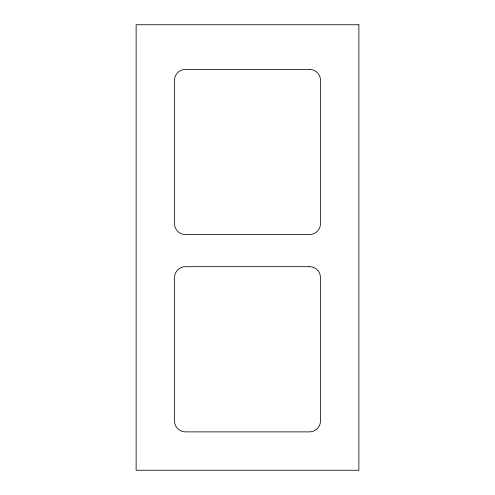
<?xml version="1.0" encoding="UTF-8"?>
<svg xmlns="http://www.w3.org/2000/svg" width="495" height="495" viewBox="0 0 495 495"><rect width="100%" height="100%" fill="white"/><g stroke="black" fill="none" stroke-linecap="round" stroke-linejoin="round"><path stroke-width="0.74" d="M358.875 24.75L136.125 24.75L136.125 470.25L358.875 470.25L358.875 24.75M309.548 69.368L185.452 69.368A10.964 10.964 0 0 0 174.494 80.326L174.494 223.604A10.964 10.964 0 0 0 185.452 234.562L309.548 234.562A10.964 10.964 0 0 0 320.506 223.604L320.506 80.326A10.964 10.964 0 0 0 309.548 69.368M309.548 266.681L185.452 266.681A10.964 10.964 0 0 0 174.494 277.646L174.494 420.923A10.964 10.964 0 0 0 185.452 431.881L309.548 431.881A10.964 10.964 0 0 0 320.506 420.923L320.506 277.646A10.964 10.964 0 0 0 309.548 266.681"/></g></svg>
